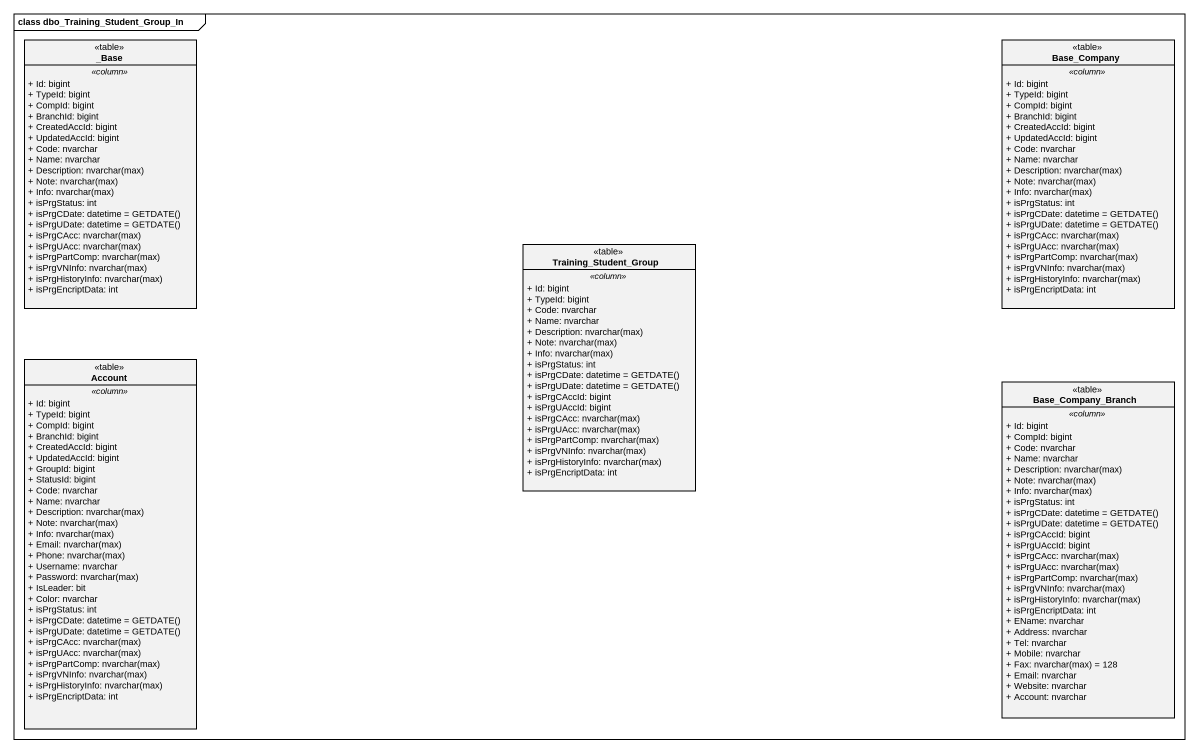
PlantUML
@startuml
mainframe class dbo_Training_Student_Group_In
hide circle
hide empty members
skinparam classAttributeIconSize 0
class "_Base" as Base <<table>> {
  .. <<column>> ..
  + Id: bigint
  + TypeId: bigint
  + CompId: bigint
  + BranchId: bigint
  + CreatedAccId: bigint
  + UpdatedAccId: bigint
  + Code: nvarchar
  + Name: nvarchar
  {field} + Description: nvarchar(max)
  {field} + Note: nvarchar(max)
  {field} + Info: nvarchar(max)
  + isPrgStatus: int
  {field} + isPrgCDate: datetime = GETDATE()
  {field} + isPrgUDate: datetime = GETDATE()
  {field} + isPrgCAcc: nvarchar(max)
  {field} + isPrgUAcc: nvarchar(max)
  {field} + isPrgPartComp: nvarchar(max)
  {field} + isPrgVNInfo: nvarchar(max)
  {field} + isPrgHistoryInfo: nvarchar(max)
  + isPrgEncriptData: int
}
class Base_Company <<table>> {
  .. <<column>> ..
  + Id: bigint
  + TypeId: bigint
  + CompId: bigint
  + BranchId: bigint
  + CreatedAccId: bigint
  + UpdatedAccId: bigint
  + Code: nvarchar
  + Name: nvarchar
  {field} + Description: nvarchar(max)
  {field} + Note: nvarchar(max)
  {field} + Info: nvarchar(max)
  + isPrgStatus: int
  {field} + isPrgCDate: datetime = GETDATE()
  {field} + isPrgUDate: datetime = GETDATE()
  {field} + isPrgCAcc: nvarchar(max)
  {field} + isPrgUAcc: nvarchar(max)
  {field} + isPrgPartComp: nvarchar(max)
  {field} + isPrgVNInfo: nvarchar(max)
  {field} + isPrgHistoryInfo: nvarchar(max)
  + isPrgEncriptData: int
}
class Training_Student_Group <<table>> {
  .. <<column>> ..
  + Id: bigint
  + TypeId: bigint
  + Code: nvarchar
  + Name: nvarchar
  {field} + Description: nvarchar(max)
  {field} + Note: nvarchar(max)
  {field} + Info: nvarchar(max)
  + isPrgStatus: int
  {field} + isPrgCDate: datetime = GETDATE()
  {field} + isPrgUDate: datetime = GETDATE()
  + isPrgCAccId: bigint
  + isPrgUAccId: bigint
  {field} + isPrgCAcc: nvarchar(max)
  {field} + isPrgUAcc: nvarchar(max)
  {field} + isPrgPartComp: nvarchar(max)
  {field} + isPrgVNInfo: nvarchar(max)
  {field} + isPrgHistoryInfo: nvarchar(max)
  + isPrgEncriptData: int
}
class Account <<table>> {
  .. <<column>> ..
  + Id: bigint
  + TypeId: bigint
  + CompId: bigint
  + BranchId: bigint
  + CreatedAccId: bigint
  + UpdatedAccId: bigint
  + GroupId: bigint
  + StatusId: bigint
  + Code: nvarchar
  + Name: nvarchar
  {field} + Description: nvarchar(max)
  {field} + Note: nvarchar(max)
  {field} + Info: nvarchar(max)
  {field} + Email: nvarchar(max)
  {field} + Phone: nvarchar(max)
  + Username: nvarchar
  {field} + Password: nvarchar(max)
  + IsLeader: bit
  + Color: nvarchar
  + isPrgStatus: int
  {field} + isPrgCDate: datetime = GETDATE()
  {field} + isPrgUDate: datetime = GETDATE()
  {field} + isPrgCAcc: nvarchar(max)
  {field} + isPrgUAcc: nvarchar(max)
  {field} + isPrgPartComp: nvarchar(max)
  {field} + isPrgVNInfo: nvarchar(max)
  {field} + isPrgHistoryInfo: nvarchar(max)
  + isPrgEncriptData: int
}
class Base_Company_Branch <<table>> {
  .. <<column>> ..
  + Id: bigint
  + CompId: bigint
  + Code: nvarchar
  + Name: nvarchar
  {field} + Description: nvarchar(max)
  {field} + Note: nvarchar(max)
  {field} + Info: nvarchar(max)
  + isPrgStatus: int
  {field} + isPrgCDate: datetime = GETDATE()
  {field} + isPrgUDate: datetime = GETDATE()
  + isPrgCAccId: bigint
  + isPrgUAccId: bigint
  {field} + isPrgCAcc: nvarchar(max)
  {field} + isPrgUAcc: nvarchar(max)
  {field} + isPrgPartComp: nvarchar(max)
  {field} + isPrgVNInfo: nvarchar(max)
  {field} + isPrgHistoryInfo: nvarchar(max)
  + isPrgEncriptData: int
  + EName: nvarchar
  + Address: nvarchar
  + Tel: nvarchar
  + Mobile: nvarchar
  {field} + Fax: nvarchar(max) = 128
  + Email: nvarchar
  + Website: nvarchar
  + Account: nvarchar
}
@enduml
